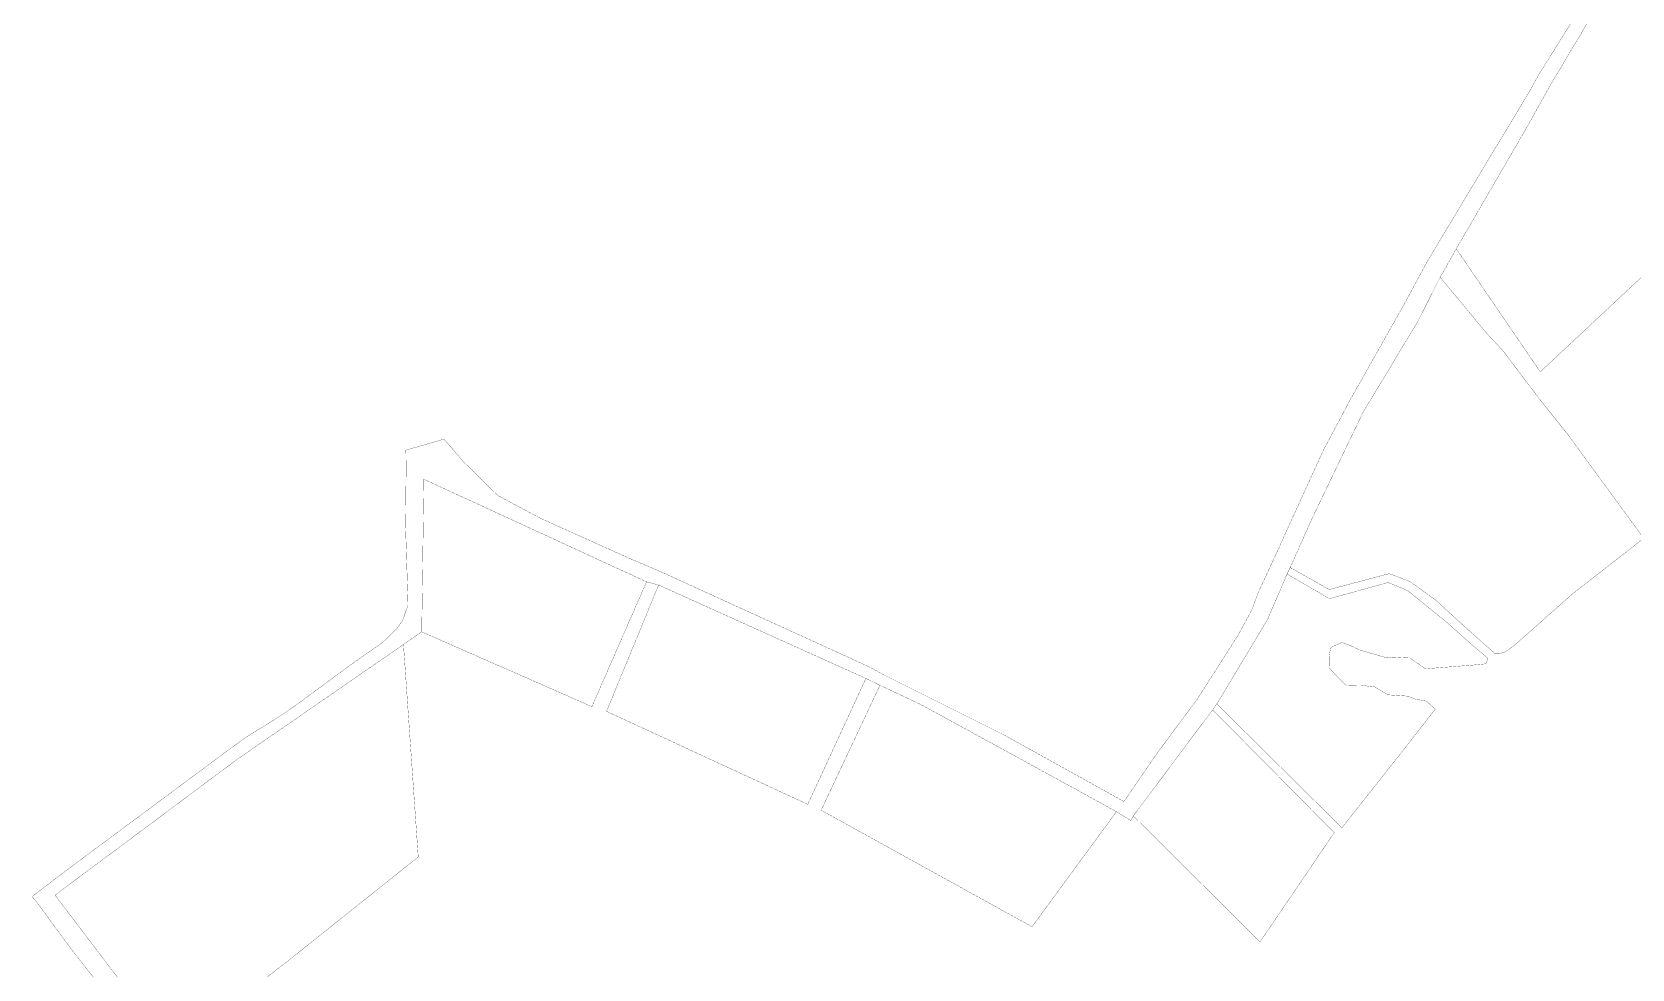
# Model space of a CAD drawing. Header units: millimetres. Extents: x 1265826 to 1360210, y 383897 to 506623.
# Drawn here: x 1348712 to 1349904, y 489769 to 490467 of the extents above; entities that cross this region are included whole.
import ezdxf

# ---------------------------------------------------------------- set-up
doc = ezdxf.new("R2010")
doc.units = ezdxf.units.MM
doc.layers.add('14', color=7, linetype='Continuous')

msp = doc.modelspace()

# ---------------------------------------------------------------- linework, layer by layer
at = {"layer": '14', "color": 12, "const_width": 0.17, "flags": 128}
for points in [[(1349869, 490490), (1349834.9, 490435.3), (1349828.8, 490424.3), (1349751.3, 490295.2), (1349734.5, 490264.1), (1349725, 490247.3), (1349693.2, 490191), (1349686.7, 490178.6), (1349674.8, 490156.4), (1349649.7, 490101.5)], [(1348816.8, 489708.6), (1348729.3, 489823.8), (1348750.8, 489840), (1348765.8, 489851), (1348864.4, 489924.6), (1348988.9, 490010.6), (1349002.5, 490020), (1349004.1, 490133.7), (1349170, 490057.3), (1349179, 490054.9), (1349333.4, 489985.3), (1349343.9, 489980.2), (1349374.7, 489965.7), (1349492.4, 489901.3), (1349520.1, 489886), (1349530.8, 489879.5), (1349532.7, 489882.9), (1349591.8, 489961.9), (1349594.9, 489966.3), (1349633, 490029.8), (1349647.2, 490063.1), (1349649.6, 490067.9), (1349665.4, 490103.5), (1349703.8, 490183.5), (1349744.7, 490251.3), (1349761.3, 490284.2), (1349773.3, 490305.4), (1349801, 490353.1), (1349826.8, 490397.5), (1349842.4, 490425.6), (1349876.7, 490483.4)], [(1350017.8, 490383.9), (1349835.9, 490213.7), (1349773.3, 490305.4), (1349761.3, 490284.2), (1349796.6, 490241.7), (1349807.9, 490229.7), (1349835.9, 490192.7), (1349856.3, 490167.2), (1349913, 490089.7), (1349860.4, 490048.7), (1349817, 490010.3), (1349812.5, 490007), (1349809, 490004.7), (1349805.1, 490003.7), (1349802.8, 490003.7), (1349801.6, 490004.3), (1349782.1, 490021.6), (1349757.8, 490043.8), (1349739, 490057.4), (1349723.3, 490063.4), (1349678.7, 490051.5), (1349649.6, 490067.9), (1349647.2, 490063.1), (1349678.8, 490044.7), (1349722.6, 490056.8), (1349737.2, 490050.7), (1349767.3, 490026.2), (1349783.9, 490011.3), (1349796.9, 490000.3), (1349795.4, 489996.2), (1349786.4, 489995.3), (1349750.4, 489992.5), (1349738.3, 490000.8), (1349735.6, 490000.6), (1349726.4, 490001.2), (1349722.1, 490000.6), (1349717.3, 490001.8), (1349701.4, 490006.5), (1349694.4, 490009.8), (1349688.1, 490012.1), (1349679.7, 490008.4), (1349678.7, 490002.1), (1349678.5, 489993.3), (1349685.4, 489985.8), (1349691.3, 489979.9), (1349701.8, 489980.2), (1349712.5, 489979), (1349722.3, 489973.1), (1349737.3, 489972.1), (1349742.4, 489970), (1349750.9, 489968.4), (1349757.7, 489962.5), (1349737, 489935.9), (1349688.1, 489874), (1349594.9, 489966.3), (1349591.8, 489961.9), (1349682.4, 489870.4), (1349627.1, 489789), (1349532.7, 489882.9), (1349530.8, 489879.5), (1349520.1, 489886), (1349457.2, 489800.3), (1349300.1, 489887.1), (1349343.9, 489980.2), (1349333.4, 489985.3), (1349290.1, 489891.5), (1349140.2, 489960.8), (1349179, 490054.9), (1349170, 490057.3), (1349129.3, 489964.3), (1349002.5, 490020), (1348988.9, 490010.6), (1348999.9, 489852.3), (1348902.4, 489774.5), (1348816.8, 489708.6)], [(1349649.7, 490101.5), (1349639.9, 490079.8), (1349625.7, 490049.2), (1349621.2, 490036.8), (1349610.8, 490017.6), (1349580.1, 489969.5), (1349550.9, 489930.3), (1349525.7, 489893.6), (1349436, 489943.4), (1349347, 489987.9), (1349336.4, 489993.7), (1349210, 490051.4), (1349182.8, 490063.8), (1349174, 490067.7), (1349157.8, 490074.5), (1349091.6, 490104.3), (1349059, 490121.7), (1349033.2, 490147.2), (1349019.1, 490163.6), (1348990.7, 490155.4), (1348990.9, 490142.4), (1348990.4, 490100.2), (1348992.3, 490040.3), (1348988.4, 490028.7), (1348983.8, 490022.2), (1348973.7, 490012.4), (1348948.5, 489994.7), (1348908.1, 489964.9), (1348891.1, 489953.5), (1348870.4, 489940.8), (1348740, 489844), (1348712.2, 489822.8), (1348717.3, 489816.5), (1348724.7, 489806.3), (1348740.3, 489785), (1348785.5, 489727.4)]]:
    msp.add_lwpolyline(points, dxfattribs=at)

doc.saveas('drawing.dxf')
